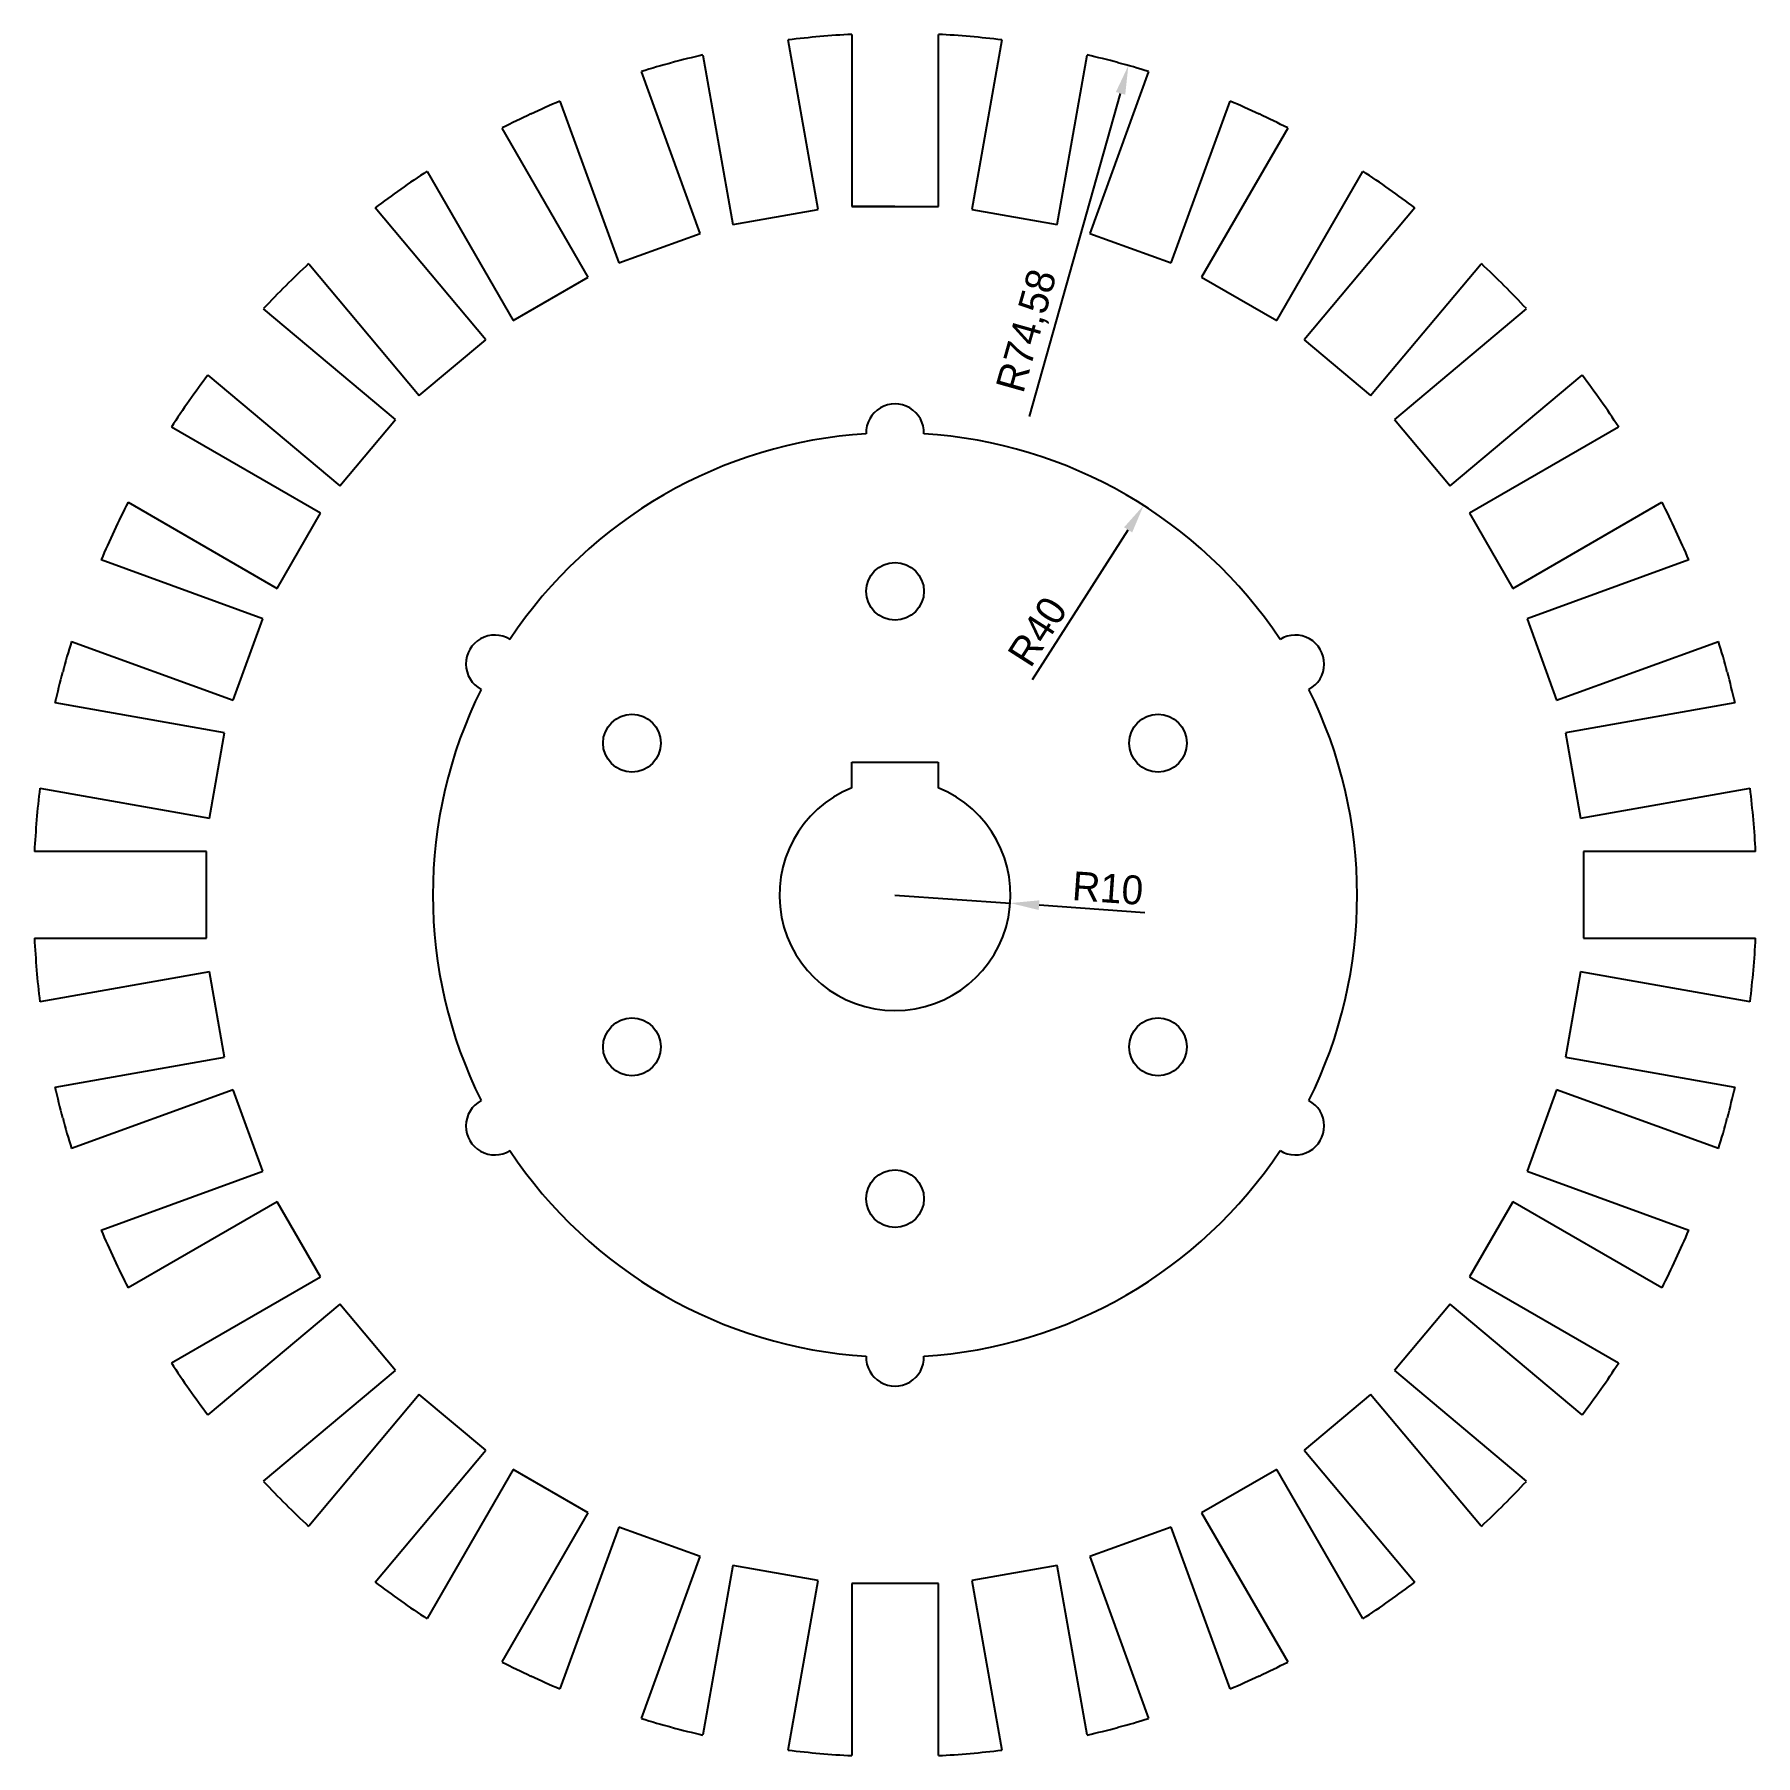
# Model space of a CAD drawing. Header units: millimetres. Extents: x 108 to 257, y 7 to 156.
import ezdxf

# ---------------------------------------------------------------- set-up
doc = ezdxf.new("R2010")
doc.units = ezdxf.units.MM
doc.dimstyles.new('ISO-25', dxfattribs={"dimtxt": 2.5, "dimasz": 2.5, "dimexe": 1.25, "dimexo": 0.625, "dimtad": 1, "dimtxsty": 'Standard', "dimcen": 2.5, "dimadec": 0, "dimazin": 0, "dimtfac": 1, "dimtmove": 0, "dimatfit": 3, "dimfxl": 1, "dimarcsym": 0})

# ---------------------------------------------------------------- blocks, each defined once
blk = doc.blocks.new('*U2')
for p, q in [((-3.75, 7.45), (-3.75, -7.45)), ((3.75, -7.45), (3.75, 7.45)), ((-3.75, -7.45), (3.75, -7.45))]:
    blk.add_line(p, q)
for start, end in [(92.8822, 95), (85, 87.1178)]:
    blk.add_arc((0, -67.03), 74.58, start, end)
blk = doc.blocks.new('*U3')
at = {"color": 0, "linetype": 'ByBlock', "lineweight": -2, "transparency": 16777216}
for p, rotation in [((79.83, 106.91), 9.99999999999994), ((103.11, 106.91), 350.0000000000001), ((68.54, 103.88), 19.99999999999995), ((114.39, 103.88), 340), ((57.95, 98.95), 29.99999999999996), ((124.98, 98.95), 329.9999999999999), ((48.38, 92.24), 39.99999999999999), ((134.55, 92.24), 320), ((40.12, 83.98), 49.99999999999997), ((142.81, 83.98), 310), ((33.42, 74.41), 59.99999999999999), ((149.52, 74.41), 300.0000000000001), ((28.48, 63.82), 69.99999999999997), ((154.45, 63.82), 289.9999999999999), ((25.45, 52.53), 79.99999999999996), ((157.48, 52.53), 279.9999999999999), ((24.44, 40.9), 89.99999999999994), ((158.5, 40.9), 269.9999999999999), ((25.45, 29.26), 99.99999999999997), ((157.48, 29.26), 259.9999999999999), ((28.48, 17.97), 110), ((154.45, 17.97), 250), ((33.42, 7.38), 120), ((149.52, 7.38), 240), ((40.12, -2.19), 129.9999999999999), ((142.81, -2.19), 230), ((48.38, -10.45), 140), ((134.55, -10.45), 220), ((57.95, -17.16), 150), ((124.98, -17.16), 209.9999999999999), ((68.54, -22.09), 160), ((114.39, -22.09), 199.9999999999999), ((79.83, -25.12), 170), ((103.11, -25.12), 189.9999999999999), ((91.47, -26.14), 180)]:
    blk.add_blockref('*U2', p, dxfattribs=dict(at, rotation=rotation))
blk.add_blockref('*U2', (91.47, 107.93), dxfattribs=at)
blk = doc.blocks.new('*U4')
blk.add_arc((0, -1.21), 2.5, 358.2092, 181.7908)
blk = doc.blocks.new('*U5')
at = {"color": 0, "linetype": 'ByBlock', "lineweight": -2, "transparency": 16777216}
blk.add_blockref('*U4', (91.47, 82.11), dxfattribs=at)
for p, rotation in [((55.78, 61.5), 59.99999999999999), ((127.16, 61.5), 299.9999999999999), ((55.78, 20.29), 120), ((127.16, 20.29), 240), ((91.47, -0.32), 180)]:
    blk.add_blockref('*U4', p, dxfattribs=dict(at, rotation=rotation))
blk = doc.blocks.new('*U6')
blk.add_circle((0, 0), 2.5)
blk = doc.blocks.new('*U7')
at = {"color": 0, "linetype": 'ByBlock', "lineweight": -2, "transparency": 16777216}
blk.add_blockref('*U6', (91.47, 67.18), dxfattribs=at)
for p, rotation in [((68.7, 54.04), 59.99999999999999), ((114.23, 54.04), 299.9999999999999), ((68.7, 27.75), 120), ((114.23, 27.75), 240), ((91.47, 14.61), 180)]:
    blk.add_blockref('*U6', p, dxfattribs=dict(at, rotation=rotation))
blk = doc.blocks.new('*D8')
at = {"color": 0, "lineweight": -2, "transparency": 16777216}
for p, q in [((182.93, 81.79), (192.91, 81.09)), ((204.55, 80.26), (195.4, 80.91))]:
    blk.add_line(p, q, dxfattribs=at)
at = {"color": 0, "transparency": 16777216}
blk.add_solid([(195.43, 81.33), (195.37, 80.49), (192.91, 81.09)], dxfattribs=at)
at = {"layer": 'Defpoints', "color": 0, "transparency": 16777216}
for p in [(182.93, 81.79), (192.91, 81.09)]:
    blk.add_point(p, dxfattribs=at)
at = {"color": 0, "transparency": 16777216, "insert": (201.35, 82.37), "char_height": 2.5, "attachment_point": 5, "rotation": 355.9628}
blk.add_mtext('R10', dxfattribs=at)
blk = doc.blocks.new('*D9')
at = {"color": 0, "lineweight": -2, "transparency": 16777216}
blk.add_line((194.83, 100.43), (203.11, 113.4), dxfattribs=at)
at = {"color": 0, "transparency": 16777216}
blk.add_solid([(202.76, 113.62), (203.46, 113.17), (204.45, 115.51)], dxfattribs=at)
at = {"layer": 'Defpoints', "color": 0, "transparency": 16777216}
for p in [(204.45, 115.51), (182.93, 81.79)]:
    blk.add_point(p, dxfattribs=at)
at = {"color": 0, "transparency": 16777216, "insert": (195.27, 104.6), "char_height": 2.5, "attachment_point": 5, "rotation": 57.4485}
blk.add_mtext('R40', dxfattribs=at)
blk = doc.blocks.new('*D10')
at = {"color": 0, "lineweight": -2, "transparency": 16777216}
blk.add_line((194.58, 123.2), (202.46, 151.17), dxfattribs=at)
at = {"color": 0, "transparency": 16777216}
blk.add_solid([(202.05, 151.29), (202.86, 151.06), (203.13, 153.58)], dxfattribs=at)
at = {"layer": 'Defpoints', "color": 0, "transparency": 16777216}
for p in [(203.13, 153.58), (182.93, 81.79)]:
    blk.add_point(p, dxfattribs=at)
at = {"color": 0, "transparency": 16777216, "insert": (194.5, 130.58), "char_height": 2.5, "attachment_point": 5, "rotation": 74.2845}
blk.add_mtext('R74,58', dxfattribs=at)

msp = doc.modelspace()

# ---------------------------------------------------------------- linework, layer by layer
for p, q in [((182.932, 141.368), (179.182, 141.368)), ((179.182, 91.06), (179.182, 93.29)), ((179.182, 93.29), (186.682, 93.29)), ((186.682, 93.29), (186.682, 91.79)), ((186.682, 91.79), (186.682, 91.06))]:
    msp.add_line(p, q)
for radius, start, end in [(40, 93.58157, 146.41843), (40, 33.58157, 86.41843), (40, 153.58157, 206.41843), (40, 333.58157, 26.41843), (10, 112.02431, 67.97569), (40, 213.58157, 266.41843), (40, 273.58157, 326.41843)]:
    msp.add_arc((182.932, 81.79), radius, start, end)

# ---------------------------------------------------------------- block references
for name in ['*U3', '*U5', '*U7']:
    msp.add_blockref(name, (91.466, 40.895))

# ---------------------------------------------------------------- dimensions: what is measured, and where the dimension line sits
for mpoint, picture, middle in [((203.133, 153.581), '*D10', (196.503, 130.021)), ((204.455, 115.506), '*D9', (196.847, 103.589))]:
    dim = msp.add_radius_dim(center=(182.932, 81.79), mpoint=mpoint, dimstyle='ISO-25')
    dim.commit()
    dim.dimension.update_dxf_attribs({"geometry": picture, "text_midpoint": middle, "dimtype": 164})
dim = msp.add_radius_dim(center=(182.932, 81.79), mpoint=(192.907, 81.086), dimstyle='ISO-25')
dim.commit()
dim.dimension.update_dxf_attribs({"geometry": '*D8', "text_midpoint": (201.352, 82.37)})

doc.saveas('drawing.dxf')
